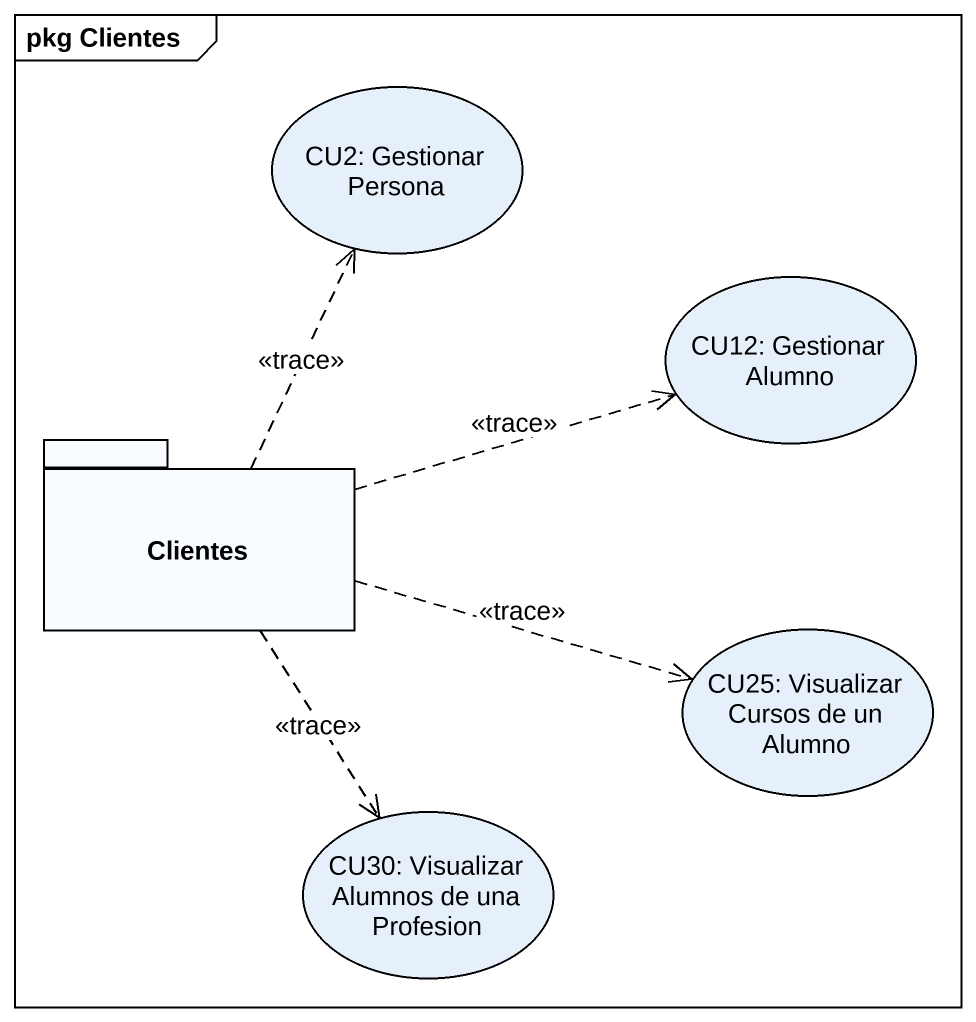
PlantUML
@startuml
mainframe pkg Clientes
usecase "CU2: Gestionar Persona" as CU2_Gestionar_Persona
usecase "CU12: Gestionar Alumno" as CU12_Gestionar_Alumno
package Clientes {
}
usecase "CU25: Visualizar Cursos de un Alumno" as CU25_Visualizar_Cursos_de
usecase "CU30: Visualizar Alumnos de una Profesion" as CU30_Visualizar_Alumnos_de
Clientes .up.> CU2_Gestionar_Persona : <<trace>>
Clientes .right.> CU12_Gestionar_Alumno : <<trace>>
Clientes .right.> CU25_Visualizar_Cursos_de : <<trace>>
Clientes ..> CU30_Visualizar_Alumnos_de : <<trace>>
@enduml
